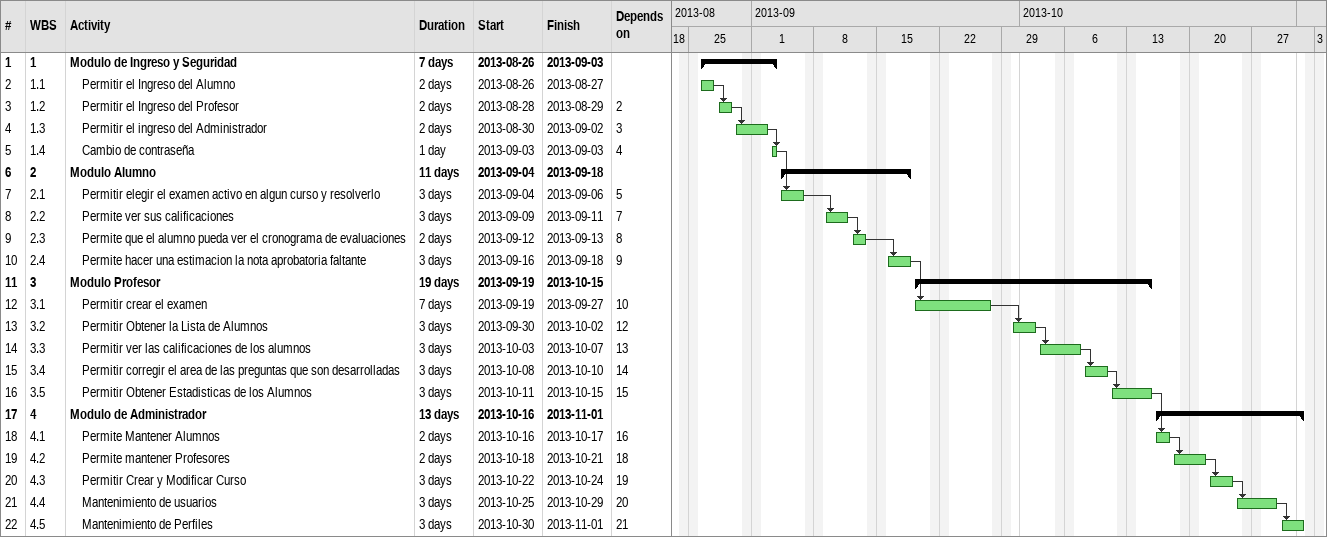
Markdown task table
| ID | WBS | Task | Duration | Start | Finish | Predecessors |
|---|---|---|---|---|---|---|
| 1 | 1 | **Modulo de Ingreso y Seguridad** | 7d | 2013-08-26 | 2013-09-03 |  |
| 2 | 1.1 | Permitir el Ingreso del Alumno | 2d | 2013-08-26 | 2013-08-27 |  |
| 3 | 1.2 | Permitir el Ingreso del Profesor | 2d | 2013-08-28 | 2013-08-29 | 2 |
| 4 | 1.3 | Permitir el ingreso del Administrador | 2d | 2013-08-30 | 2013-09-02 | 3 |
| 5 | 1.4 | Cambio de contraseña | 1d | 2013-09-03 | 2013-09-03 | 4 |
| 6 | 2 | **Modulo Alumno** | 11d | 2013-09-04 | 2013-09-18 |  |
| 7 | 2.1 | Permitir elegir el examen activo en algun curso y resolverlo | 3d | 2013-09-04 | 2013-09-06 | 5 |
| 8 | 2.2 | Permite ver sus calificaciones | 3d | 2013-09-09 | 2013-09-11 | 7 |
| 9 | 2.3 | Permite que el alumno pueda ver el cronograma de evaluaciones | 2d | 2013-09-12 | 2013-09-13 | 8 |
| 10 | 2.4 | Permite hacer una estimacion la nota aprobatoria faltante | 3d | 2013-09-16 | 2013-09-18 | 9 |
| 11 | 3 | **Modulo Profesor** | 19d | 2013-09-19 | 2013-10-15 |  |
| 12 | 3.1 | Permitir crear el examen | 7d | 2013-09-19 | 2013-09-27 | 10 |
| 13 | 3.2 | Permitir Obtener la Lista de Alumnos | 3d | 2013-09-30 | 2013-10-02 | 12 |
| 14 | 3.3 | Permitir ver las calificaciones de los alumnos | 3d | 2013-10-03 | 2013-10-07 | 13 |
| 15 | 3.4 | Permitir corregir el area de las preguntas que son desarrolladas | 3d | 2013-10-08 | 2013-10-10 | 14 |
| 16 | 3.5 | Permitir Obtener Estadisticas de los Alumnos | 3d | 2013-10-11 | 2013-10-15 | 15 |
| 17 | 4 | **Modulo de Administrador** | 13d | 2013-10-16 | 2013-11-01 |  |
| 18 | 4.1 | Permite Mantener Alumnos | 2d | 2013-10-16 | 2013-10-17 | 16 |
| 19 | 4.2 | Permite mantener Profesores | 2d | 2013-10-18 | 2013-10-21 | 18 |
| 20 | 4.3 | Permitir Crear y Modificar Curso | 3d | 2013-10-22 | 2013-10-24 | 19 |
| 21 | 4.4 | Mantenimiento de usuarios | 3d | 2013-10-25 | 2013-10-29 | 20 |
| 22 | 4.5 | Mantenimiento de Perfiles | 3d | 2013-10-30 | 2013-11-01 | 21 |
